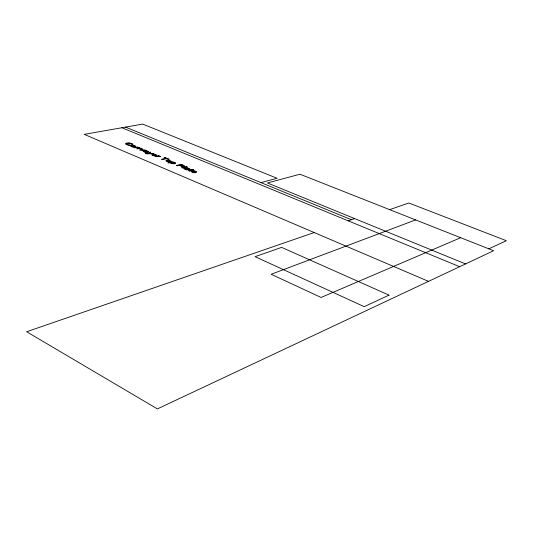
<?xml version="1.0" encoding="UTF-8"?>
<svg xmlns="http://www.w3.org/2000/svg" width="533" height="533" viewBox="0 0 533 533"><rect width="100%" height="100%" fill="white"/><g stroke="black" fill="none" stroke-linecap="round" stroke-linejoin="round"><path stroke-width="0.8" d="M189.568 170.633L193.153 170.24L192.433 169.934L193.666 169.647L190.694 169.521L191.234 169.747L188.529 170.447L188.902 170.826A3.358 1.053 9.8 0 0 189.688 171.12L190.108 170.953A1.539 0.48 9.8 0 1 189.515 170.707M488.848 248.831L506.35 240.709L408.798 202.973L389.663 209.656M460.685 237.705L321.079 297.454L271.157 274.262L415.627 219.909M314.197 232.548L26.65 331.753L157.375 408.911L493.625 250.723L299.959 174.218L267.433 182.966L465.589 263.915M348.182 220.822L354.645 218.59M260.923 182.599L277.107 178.282L142.684 124.089L84.247 134.356L428.505 281.357M187.763 169.281L187.982 169.234A8.475 2.632 9.8 0 1 186.537 168.761L184.684 168.608L187.043 169.367A2.305 0.72 9.7 0 0 187.736 169.274M125.548 127.101L351.427 219.703M121.93 127.74L459.679 266.693M184.591 169.008L183.818 168.541A1.579 0.493 9.7 0 1 183.772 168.381A1.419 0.44 9.7 0 1 183.878 168.248L183.945 168.215A1.786 0.56 9.7 0 1 184.132 168.155A1.579 0.493 9.7 0 1 185.484 168.175M171.093 163.318A1.799 0.553 9.5 0 1 170.573 163.018A1.972 0.613 9.5 0 1 170.44 162.745L167.948 162.845L172.932 161.746L173.358 162.159A1.992 0.613 9.5 0 1 173.931 162.239A1.566 0.48 9.5 0 1 174.358 162.338L175.124 162.638A2.145 0.666 9.5 0 1 175.663 163.238L175.55 163.384A3.931 1.213 9.5 0 1 174.538 163.731L174.404 163.751A3.425 1.059 9.5 0 1 173.611 163.798L173.278 163.791A2.259 0.7 9.5 0 1 171.153 163.338M171.153 162.792A2.658 0.819 9.5 0 1 173.085 162.358M172.739 163.478A1.466 0.453 9.5 0 1 171.046 162.772M174.717 162.998A2.698 0.833 9.5 0 1 172.712 163.438M173.052 162.312A1.466 0.453 9.5 0 1 174.884 163.025M182.439 166.236A2.199 0.68 9.7 0 1 181.16 165.81L179.648 165.203L181.407 164.804L182.919 165.443A4.364 1.359 9.6 0 1 183.525 165.716A1.359 0.42 9.7 0 1 182.446 166.176M185.477 168.188A2.379 0.746 9.7 0 1 186.197 168.368L186.27 168.388A8.461 2.658 9.7 0 1 186.936 168.621L188.902 168.968L188.402 168.535A3.325 1.039 9.7 0 0 188.016 168.381L185.824 167.842L186.643 167.822A1.539 0.48 9.7 0 1 187.116 167.875L187.763 168.022A3.138 0.979 9.7 0 1 188.176 168.142L188.735 168.348A5.477 1.712 9.7 0 1 189.128 168.515L189.528 168.714A2.279 0.713 9.8 0 1 189.768 168.888L189.901 169.081A1.546 0.48 9.8 0 1 189.715 169.274L189.535 169.334A10.134 3.151 9.7 0 1 189.202 169.421L187.456 169.847A2.312 0.726 9.8 0 0 187.13 170.04L186.41 169.741A1.819 0.566 9.8 0 1 186.683 169.561L185.764 169.387A2.971 0.926 9.7 0 1 184.591 169.008M170.247 161.119C165.57 163.158 165.883 158.314 170.247 161.146M130.618 145.915C131.858 148.167 139.759 146.881 133.603 145.436A2.245 0.673 8.9 0 0 132.537 145.362L130.618 145.915M156.049 155.15C151.279 157.088 151.752 152.445 156.049 155.15M171.133 161.299C169.887 163.258 162.778 160.466 167.429 160.033A2.299 0.706 9.4 0 1 168.515 160.1L171.133 161.299M135.235 146.402C130.485 148.261 131.051 143.77 135.235 146.402M156.929 155.33C155.816 157.222 148.574 154.517 153.277 154.084A2.272 0.693 9.2 0 1 154.357 154.157L156.929 155.33M132.011 144.256L131.738 144.543L132.937 144.57A2.732 0.819 8.8 0 0 132.71 144.05L132.131 143.717A4.111 1.233 8.8 0 0 131.564 143.49A3.611 1.079 8.8 0 0 130.319 143.144A3.018 0.906 8.8 0 0 128.966 142.944L126.821 143.051A5.157 1.546 8.8 0 0 125.755 143.43L125.581 143.624A2.872 0.859 8.8 0 0 125.641 143.97A2.665 0.799 8.8 0 0 125.795 144.123L127.647 144.956A2.858 0.853 8.8 0 0 129.146 145.243L130.712 145.276L128.993 144.923A2.005 0.6 8.8 0 1 127.907 144.723L127.26 144.503A2.485 0.746 8.8 0 1 126.561 144.063A1.972 0.593 8.8 0 1 126.501 143.797L127.554 143.357A4.53 1.359 8.8 0 1 128.68 143.244L129.006 143.244A2.159 0.646 8.8 0 1 130.185 143.384A2.045 0.613 8.8 0 1 130.525 143.457L131.011 143.61A3.131 0.939 8.8 0 1 131.458 143.79L131.838 144.003A1.712 0.513 8.8 0 1 131.984 144.157A1.632 0.486 8.8 0 1 132.011 144.256M191.953 171.466L191.94 171.519A1.712 0.54 9.9 0 0 191.973 171.639A1.632 0.513 9.9 0 0 192.233 171.873L192.913 172.172A1.426 0.446 9.9 0 0 193.732 172.352L195.151 172.699L194.405 172.705A2.239 0.7 9.9 0 1 193.226 172.539L191.214 171.679A2.359 0.74 9.9 0 1 191.047 171.246L193.492 170.747A2.512 0.786 9.9 0 1 194.019 170.813A2.392 0.746 9.9 0 1 194.772 170.96L196.257 171.546A2.345 0.733 9.9 0 1 196.577 171.813A2.472 0.773 9.9 0 1 196.67 172.072C195.398 173.791 193.306 170.254 191.953 171.466M139.513 148.154L136.781 148.82L139.686 148.654A10.1 3.031 8.8 0 0 140.039 148.58L140.246 148.52A1.812 0.546 8.9 0 0 140.492 148.347A1.153 0.346 8.9 0 0 140.485 148.261L140.452 148.201A2.252 0.68 8.9 0 0 139.586 147.714L139.153 147.568A1.832 0.553 8.9 0 0 138.46 147.428L137.874 147.021L134.229 147.741L138.26 147.601A1.452 0.44 8.9 0 1 138.893 147.754A1.686 0.506 8.9 0 1 139.18 147.868L139.513 148.181M144.017 151.279L143.997 151.325A1.659 0.506 9 0 0 144.017 151.432A1.586 0.48 9 0 0 144.243 151.652L144.883 151.932A1.379 0.42 9 0 0 145.669 152.098L147.028 152.431L146.289 152.431A2.172 0.66 9.1 0 1 145.149 152.271L143.257 151.465A2.285 0.693 9 0 1 143.144 151.066L145.629 150.632A2.432 0.74 9.1 0 1 146.135 150.692A2.319 0.7 9.1 0 1 146.868 150.839L148.261 151.392A2.272 0.693 9.1 0 1 148.547 151.638A2.392 0.726 9.1 0 1 148.607 151.872C147.268 153.424 145.416 150.213 144.017 151.279M150 152.112L147.688 153.517A10.847 3.278 9 0 1 147.261 153.524L146.275 153.371A2.019 0.613 9.1 0 1 145.822 153.144L145.362 153.304A1.965 0.6 9.1 0 0 145.909 153.577A1.326 0.406 9.1 0 0 146.555 153.744L147.208 153.81A3.311 1.006 9.1 0 0 147.541 153.824L153.731 153.684L150.033 153.451A15.184 4.677 9.2 0 0 148.987 153.497A13.951 4.231 8.9 0 0 149.52 153.204L150.726 152.418L150 152.112M141.738 148.64L139.606 150.006L145.416 150.186L140.665 150L142.458 148.947L141.738 148.64M389.023 295.149L364.212 306.662L255.067 256.666L281.637 247.385L389.023 295.149M186.523 166.589L181.6 167.715L182.319 168.015L187.236 166.889L186.523 166.589M181.187 164.351L176.256 165.463L177.043 165.79L179.081 165.33L182.293 166.496A1.512 0.466 9.7 0 0 182.639 166.549A2.279 0.706 9.7 0 0 184.525 166.396A2.279 0.706 9.7 0 0 184.251 165.623A6.623 2.059 9.6 0 0 183.479 165.317L181.187 164.351M169.134 159.294L166.689 158.627L162.298 159.574L161.532 159.254L165.923 158.308L164.044 157.521L164.617 157.402L169.134 159.294M158.741 155.783L155.123 156.549L157.695 156.442A3.711 1.139 9.3 0 1 158.521 156.336L159.633 156.522A1.512 0.466 9.3 0 1 160.02 156.755L160.666 156.602A1.799 0.553 9.3 0 0 160.286 156.396L158.761 156.149L159.327 156.029L158.741 155.783M147.428 151.938L145.049 150.939A1.652 0.5 9.1 0 1 146.808 151.086A1.652 0.5 9.1 0 1 147.821 151.692A1.819 0.553 9.1 0 1 147.408 151.932M195.491 172.159L192.953 171.093A1.699 0.533 9.9 0 1 194.745 171.233A1.699 0.533 9.9 0 1 195.844 171.879A1.879 0.586 9.9 0 1 195.464 172.146"/></g></svg>
